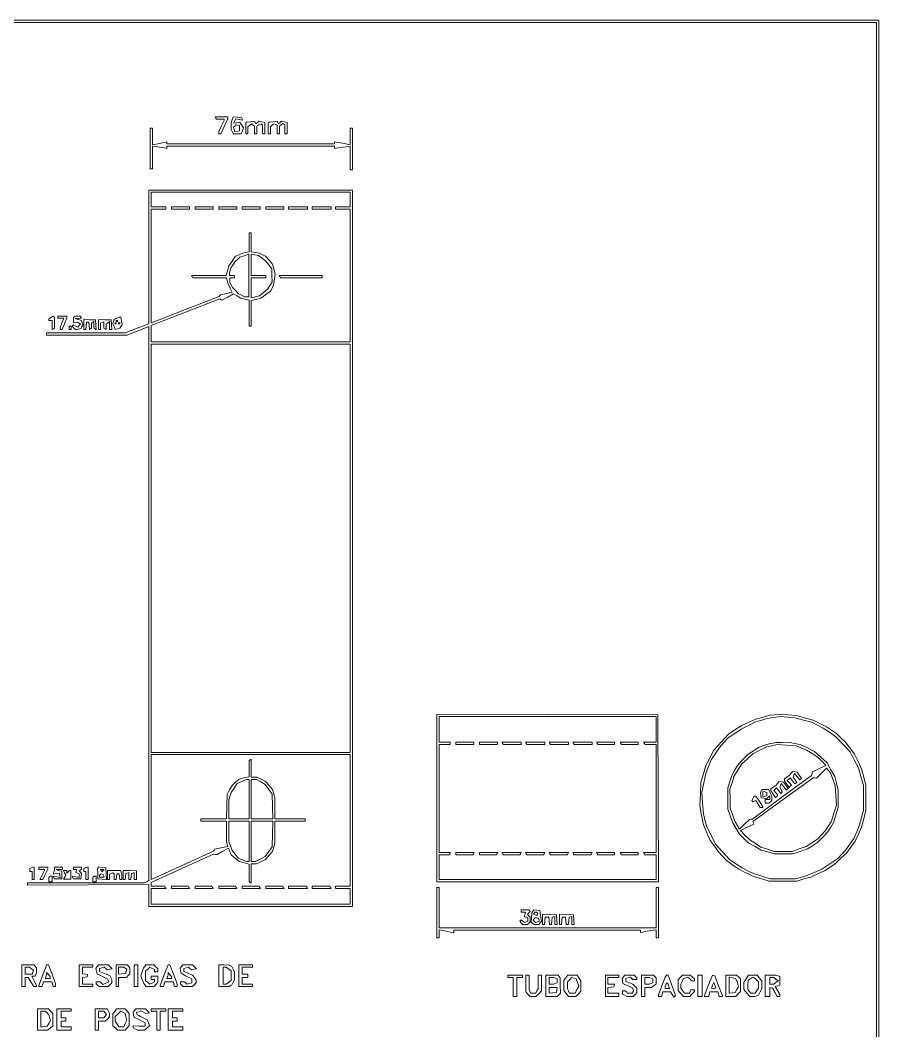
# Paper-space layout 'AN-17-DGE-071-B' of a CAD drawing. Header units: metres, sheet in millimetres. Extents: x 12 to 192, y 4 to 291.
# Drawn here: x 95.4 to 192.1, y 156.1 to 270 of the extents above; entities that cross this region are included whole.
import ezdxf

# ---------------------------------------------------------------- set-up
doc = ezdxf.new("R2010")
doc.units = ezdxf.units.M
doc.layers.add('DGE_CONTORNOS', color=7, linetype='Continuous', lineweight=0)
doc.layers.add('DGE_DATOS', color=7, linetype='Continuous', lineweight=0)

# ---------------------------------------------------------------- blocks, each defined once
blk = doc.blocks.new('LP_REF_DGE_MT_071_B')
at = {"layer": 'DGE_CONTORNOS'}
for points in [[(28.27, 147.25), (28.27, 24.51), (110.21, 24.51), (192.14, 24.51), (192.14, 147.25), (192.14, 269.99), (110.21, 269.99), (28.27, 269.99)], [(191.89, 163.66), (191.89, 57.59), (116.8, 57.59), (41.71, 57.59), (41.71, 163.66), (41.71, 269.74), (116.8, 269.74), (191.89, 269.74)], [(117.43, 258.97), (117.51, 258.84), (117.94, 258.84), (118.38, 258.84), (118.38, 258.77), (118.38, 258.7), (118.06, 258.08), (117.75, 257.45), (117.75, 257.32), (117.75, 257.19), (117.86, 257.19), (117.98, 257.19), (118.37, 258.03), (118.76, 258.87), (118.76, 258.98), (118.76, 259.09), (118.06, 259.09), (117.35, 259.09)], [(119.27, 258.78), (119.14, 258.44), (119.14, 258.06), (119.14, 257.68), (119.27, 257.44), (119.4, 257.19), (119.85, 257.19), (120.29, 257.19), (120.42, 257.53), (120.54, 257.86), (120.34, 258.17), (120.13, 258.49), (119.77, 258.43), (119.41, 258.38), (119.54, 258.62), (119.67, 258.87), (120.05, 258.79), (120.43, 258.72), (120.38, 258.87), (120.33, 259.03), (119.86, 259.07), (119.39, 259.11)], [(120.84, 258.47), (120.79, 258.42), (120.79, 257.8), (120.79, 257.19), (120.92, 257.19), (121.04, 257.19), (121.04, 257.59), (121.04, 257.99), (121.26, 258.15), (121.49, 258.31), (121.64, 258.18), (121.8, 258.05), (121.8, 257.62), (121.8, 257.19), (121.93, 257.19), (122.06, 257.19), (122.06, 257.63), (122.06, 258.07), (122.29, 258.2), (122.53, 258.32), (122.61, 258.24), (122.69, 258.16), (122.69, 257.68), (122.69, 257.19), (122.82, 257.19), (122.94, 257.19), (122.94, 257.82), (122.94, 258.45), (122.62, 258.53), (122.31, 258.61), (122.13, 258.47), (121.95, 258.32), (121.87, 258.45), (121.79, 258.59), (121.34, 258.55), (120.9, 258.52)], [(123.38, 258.47), (123.32, 258.42), (123.32, 257.8), (123.32, 257.19), (123.45, 257.19), (123.58, 257.19), (123.58, 257.59), (123.58, 257.99), (123.79, 258.15), (124.01, 258.3), (124.17, 258.24), (124.34, 258.18), (124.34, 257.69), (124.34, 257.19), (124.46, 257.19), (124.59, 257.19), (124.59, 257.62), (124.59, 258.05), (124.78, 258.2), (124.96, 258.35), (125.09, 258.27), (125.22, 258.19), (125.22, 257.69), (125.22, 257.19), (125.35, 257.19), (125.48, 257.19), (125.48, 257.82), (125.48, 258.45), (125.16, 258.53), (124.84, 258.61), (124.66, 258.47), (124.49, 258.32), (124.41, 258.45), (124.32, 258.59), (123.88, 258.55), (123.43, 258.52)], [(110.02, 255.54), (110.02, 253.26), (110.14, 253.26), (110.27, 253.26), (110.27, 254.53), (110.27, 255.8), (110.81, 255.73), (111.35, 255.66), (111.63, 255.6), (111.92, 255.54), (111.92, 255.67), (111.92, 255.8), (121.36, 255.8), (130.8, 255.8), (130.8, 255.67), (130.8, 255.53), (131.24, 255.6), (131.69, 255.67), (132.13, 255.74), (132.58, 255.81), (132.58, 254.47), (132.58, 253.14), (132.7, 253.14), (132.83, 253.14), (132.83, 255.48), (132.83, 257.83), (132.7, 257.83), (132.58, 257.83), (132.58, 256.89), (132.58, 255.96), (131.69, 256.12), (130.8, 256.27), (130.8, 256.16), (130.8, 256.05), (121.36, 256.05), (111.92, 256.05), (111.92, 256.16), (111.92, 256.27), (111.09, 256.11), (110.27, 255.96), (110.27, 256.89), (110.27, 257.83), (110.14, 257.83), (110.02, 257.83)], [(120.09, 257.82), (120.09, 257.51), (119.82, 257.47), (119.55, 257.43), (119.49, 257.68), (119.42, 257.93), (119.57, 258.07), (119.71, 258.21), (119.9, 258.18), (120.09, 258.14)], [(109.89, 243.32), (109.89, 235.79), (108.55, 235.28), (107.22, 234.76), (102.79, 234.76), (98.36, 234.76), (98.36, 234.63), (98.36, 234.51), (102.89, 234.51), (107.42, 234.51), (108.65, 235), (109.89, 235.49), (109.89, 204.27), (109.89, 173.05), (109.64, 172.92), (109.4, 172.79), (102.8, 172.79), (96.2, 172.79), (96.2, 172.66), (96.2, 172.53), (103.05, 172.56), (109.89, 172.6), (109.89, 171.36), (109.89, 170.13), (121.36, 170.13), (132.83, 170.13), (132.83, 210.49), (132.83, 250.86), (121.36, 250.86), (109.89, 250.86)], [(132.58, 249.78), (132.58, 248.95), (131.75, 248.95), (130.93, 248.95), (130.93, 248.83), (130.93, 248.7), (131.75, 248.7), (132.58, 248.7), (132.58, 241.22), (132.58, 233.75), (121.36, 233.75), (110.14, 233.75), (110.14, 234.67), (110.14, 235.59), (114, 237.09), (117.86, 238.59), (117.99, 238.51), (118.12, 238.43), (118.77, 238.8), (119.43, 239.17), (119.82, 238.93), (120.22, 238.69), (120.69, 238.56), (121.17, 238.43), (121.17, 236.97), (121.17, 235.52), (121.3, 235.52), (121.42, 235.52), (121.42, 236.96), (121.42, 238.41), (121.97, 238.54), (122.51, 238.68), (123.04, 239.06), (123.57, 239.45), (123.76, 239.81), (123.94, 240.17), (124.03, 240.8), (124.11, 241.42), (123.96, 241.96), (123.82, 242.49), (123.43, 242.94), (123.03, 243.39), (122.7, 243.56), (122.36, 243.74), (121.89, 243.83), (121.42, 243.91), (121.42, 244.98), (121.42, 246.04), (121.3, 246.04), (121.17, 246.04), (121.17, 244.97), (121.17, 243.89), (120.82, 243.82), (120.47, 243.74), (120.06, 243.56), (119.66, 243.39), (119.27, 242.85), (118.88, 242.31), (118.74, 241.77), (118.6, 241.22), (116.65, 241.22), (114.69, 241.22), (114.77, 241.1), (114.85, 240.97), (116.74, 240.97), (118.63, 240.97), (118.71, 240.62), (118.8, 240.27), (119.03, 239.81), (119.26, 239.34), (118.6, 239.2), (117.95, 239.06), (117.88, 238.96), (117.81, 238.87), (114.58, 237.61), (111.35, 236.36), (110.75, 236.13), (110.14, 235.9), (110.14, 242.3), (110.14, 248.7), (110.97, 248.7), (111.79, 248.7), (111.79, 248.83), (111.79, 248.95), (110.97, 248.95), (110.14, 248.95), (110.14, 249.78), (110.14, 250.6), (121.36, 250.6), (132.58, 250.6)], [(112.42, 248.83), (112.42, 248.7), (113.44, 248.7), (114.45, 248.7), (114.45, 248.83), (114.45, 248.95), (113.44, 248.95), (112.42, 248.95)], [(115.09, 248.83), (115.09, 248.7), (116.1, 248.7), (117.11, 248.7), (117.11, 248.83), (117.11, 248.95), (116.1, 248.95), (115.09, 248.95)], [(117.75, 248.83), (117.75, 248.7), (118.76, 248.7), (119.78, 248.7), (119.78, 248.83), (119.78, 248.95), (118.76, 248.95), (117.75, 248.95)], [(120.41, 248.83), (120.41, 248.7), (121.42, 248.7), (122.44, 248.7), (122.44, 248.83), (122.44, 248.95), (121.42, 248.95), (120.41, 248.95)], [(123.07, 248.83), (123.07, 248.7), (124.08, 248.7), (125.1, 248.7), (125.1, 248.83), (125.1, 248.95), (124.08, 248.95), (123.07, 248.95)], [(125.6, 248.83), (125.6, 248.7), (126.68, 248.7), (127.76, 248.7), (127.76, 248.83), (127.76, 248.95), (126.68, 248.95), (125.6, 248.95)], [(128.27, 248.83), (128.27, 248.7), (129.34, 248.7), (130.42, 248.7), (130.42, 248.83), (130.42, 248.95), (129.34, 248.95), (128.27, 248.95)], [(121.16, 241.22), (121.16, 238.82), (120.91, 238.82), (120.65, 238.82), (120.31, 239), (119.97, 239.17), (119.63, 239.53), (119.3, 239.89), (119.16, 240.17), (119.01, 240.45), (119.01, 240.71), (119.01, 240.97), (119.27, 240.97), (119.52, 240.97), (119.52, 241.1), (119.52, 241.22), (119.22, 241.22), (118.91, 241.22), (119.01, 241.66), (119.11, 242.09), (119.37, 242.45), (119.62, 242.81), (119.88, 243.04), (120.14, 243.28), (120.62, 243.45), (121.11, 243.62), (121.13, 243.63), (121.16, 243.63)], [(122.65, 243.17), (123.06, 242.86), (123.4, 242.42), (123.74, 241.97), (123.75, 241.25), (123.76, 240.53), (123.51, 240.1), (123.26, 239.67), (122.8, 239.3), (122.34, 238.92), (121.88, 238.82), (121.42, 238.72), (121.42, 239.84), (121.42, 240.97), (122.25, 240.97), (123.07, 240.97), (123.07, 241.1), (123.07, 241.22), (122.25, 241.22), (121.42, 241.22), (121.42, 242.43), (121.42, 243.63), (121.83, 243.55), (122.25, 243.47)], [(124.65, 241.1), (124.73, 240.97), (127.07, 240.97), (129.41, 240.97), (129.41, 241.1), (129.41, 241.22), (126.99, 241.22), (124.58, 241.22)], [(98.83, 236.48), (98.61, 236.32), (98.61, 236.24), (98.61, 236.16), (98.8, 236.16), (98.99, 236.16), (98.99, 235.64), (98.99, 235.13), (99.12, 235.2), (99.24, 235.28), (99.24, 235.9), (99.24, 236.52), (99.15, 236.58), (99.05, 236.64)], [(99.62, 236.54), (99.62, 236.41), (99.94, 236.41), (100.26, 236.41), (100.26, 236.36), (100.26, 236.31), (100.07, 235.86), (99.88, 235.4), (99.88, 235.27), (99.88, 235.14), (99.99, 235.14), (100.1, 235.14), (100.37, 235.79), (100.64, 236.44), (100.64, 236.55), (100.64, 236.66), (100.13, 236.66), (99.62, 236.66)], [(101.48, 236.58), (101.4, 236.49), (101.4, 236.19), (101.4, 235.89), (101.62, 235.92), (101.84, 235.96), (102.01, 235.86), (102.17, 235.75), (102.02, 235.58), (101.88, 235.4), (101.63, 235.53), (101.38, 235.67), (101.3, 235.59), (101.22, 235.52), (101.43, 235.31), (101.63, 235.11), (101.94, 235.19), (102.26, 235.27), (102.34, 235.47), (102.42, 235.68), (102.35, 235.91), (102.27, 236.14), (101.93, 236.26), (101.59, 236.39), (101.94, 236.4), (102.3, 236.41), (102.22, 236.54), (102.14, 236.66), (101.86, 236.66), (101.57, 236.66)], [(102.54, 235.71), (102.54, 235.14), (102.66, 235.14), (102.78, 235.14), (102.82, 235.55), (102.86, 235.96), (102.98, 235.96), (103.11, 235.96), (103.15, 235.55), (103.19, 235.14), (103.31, 235.21), (103.43, 235.28), (103.43, 235.58), (103.43, 235.89), (103.55, 235.96), (103.68, 236.04), (103.68, 235.66), (103.68, 235.28), (103.81, 235.2), (103.95, 235.12), (103.91, 235.67), (103.87, 236.22), (103.2, 236.25), (102.54, 236.29)], [(104.19, 235.71), (104.19, 235.14), (104.31, 235.14), (104.44, 235.14), (104.44, 235.51), (104.44, 235.87), (104.63, 235.95), (104.82, 236.02), (104.82, 235.65), (104.82, 235.28), (104.95, 235.2), (105.07, 235.13), (105.07, 235.43), (105.07, 235.74), (105.26, 235.9), (105.45, 236.06), (105.45, 235.6), (105.45, 235.14), (105.59, 235.14), (105.72, 235.14), (105.68, 235.68), (105.64, 236.22), (104.92, 236.25), (104.19, 236.28)], [(106.26, 236.41), (105.98, 236.3), (105.91, 236.05), (105.83, 235.81), (105.95, 235.48), (106.07, 235.16), (106.33, 235.23), (106.59, 235.3), (106.73, 235.47), (106.88, 235.65), (106.79, 236.09), (106.71, 236.54), (106.62, 236.53), (106.53, 236.52)], [(106.21, 235.84), (106.21, 235.77), (106.15, 235.77), (106.09, 235.77), (106.09, 235.84), (106.09, 235.9), (106.15, 235.9), (106.21, 235.9)], [(106.34, 236.09), (106.34, 236.03), (106.28, 236.03), (106.21, 236.03), (106.21, 236.09), (106.21, 236.16), (106.28, 236.16), (106.34, 236.16)], [(106.59, 235.84), (106.59, 235.77), (106.53, 235.77), (106.47, 235.77), (106.47, 235.84), (106.47, 235.9), (106.53, 235.9), (106.59, 235.9)], [(100.89, 235.33), (100.89, 235.14), (101.02, 235.14), (101.14, 235.14), (101.14, 235.33), (101.14, 235.52), (101.02, 235.52), (100.89, 235.52)], [(132.58, 210.49), (132.58, 187.49), (121.36, 187.49), (110.14, 187.49), (110.14, 210.49), (110.14, 233.49), (121.36, 233.49), (132.58, 233.49)], [(142.33, 182.36), (142.33, 172.92), (154.82, 172.92), (167.3, 172.92), (167.27, 182.33), (167.24, 191.74), (154.79, 191.77), (142.33, 191.8)], [(167.05, 190.09), (167.05, 188.63), (166.34, 188.63), (165.64, 188.63), (165.72, 188.5), (165.79, 188.38), (166.42, 188.38), (167.05, 188.38), (167.05, 182.29), (167.05, 176.21), (166.34, 176.21), (165.64, 176.21), (165.72, 176.08), (165.79, 175.96), (166.42, 175.96), (167.05, 175.96), (167.05, 174.56), (167.05, 173.17), (154.82, 173.17), (142.59, 173.17), (142.59, 174.56), (142.59, 175.96), (143.15, 175.96), (143.71, 175.96), (143.79, 176.08), (143.87, 176.21), (143.23, 176.21), (142.59, 176.21), (142.59, 182.29), (142.59, 188.38), (143.22, 188.38), (143.85, 188.38), (143.85, 188.5), (143.85, 188.63), (143.22, 188.63), (142.59, 188.63), (142.59, 190.09), (142.59, 191.55), (154.82, 191.55), (167.05, 191.55)], [(180.42, 191.72), (179.91, 191.67), (179.15, 191.47), (178.39, 191.27), (177.5, 190.88), (176.62, 190.5), (175.91, 190.02), (175.2, 189.54), (174.37, 188.64), (173.55, 187.75), (173.09, 186.89), (172.64, 186.03), (172.37, 185.08), (172.1, 184.13), (172.03, 182.8), (171.96, 181.46), (172.17, 180.39), (172.39, 179.32), (172.77, 178.44), (173.15, 177.57), (173.61, 176.92), (174.06, 176.27), (174.51, 175.79), (174.97, 175.3), (175.67, 174.82), (176.36, 174.34), (177.25, 173.9), (178.14, 173.46), (178.96, 173.23), (179.78, 172.99), (181.37, 172.99), (182.95, 173), (183.71, 173.23), (184.47, 173.45), (185.26, 173.81), (186.04, 174.16), (186.65, 174.57), (187.26, 174.98), (187.88, 175.56), (188.49, 176.15), (188.99, 176.82), (189.49, 177.49), (189.85, 178.27), (190.2, 179.06), (190.44, 180.01), (190.68, 180.96), (190.68, 182.36), (190.68, 183.75), (190.44, 184.7), (190.2, 185.65), (189.8, 186.48), (189.4, 187.31), (188.88, 188), (188.37, 188.69), (187.88, 189.15), (187.39, 189.61), (186.82, 189.99), (186.25, 190.37), (185.49, 190.75), (184.73, 191.14), (183.78, 191.4), (182.83, 191.66), (181.88, 191.71), (180.92, 191.77)], [(183.65, 191.14), (184.6, 190.88), (185.23, 190.56), (185.87, 190.24), (186.57, 189.77), (187.26, 189.3), (188.09, 188.42), (188.91, 187.55), (189.38, 186.66), (189.85, 185.77), (190.13, 184.76), (190.41, 183.75), (190.41, 182.36), (190.41, 180.96), (190.19, 180.14), (189.98, 179.32), (189.65, 178.56), (189.32, 177.8), (188.87, 177.16), (188.42, 176.53), (187.97, 176.04), (187.52, 175.55), (186.63, 174.95), (185.74, 174.35), (184.85, 173.97), (183.97, 173.59), (183.33, 173.41), (182.7, 173.24), (181.31, 173.24), (179.91, 173.25), (178.96, 173.54), (178.01, 173.83), (177.38, 174.15), (176.74, 174.47), (176.03, 174.95), (175.32, 175.44), (174.54, 176.29), (173.75, 177.15), (173.25, 178.17), (172.74, 179.19), (172.55, 179.89), (172.37, 180.58), (172.29, 181.79), (172.21, 183), (172.42, 184.06), (172.64, 185.13), (172.95, 185.9), (173.26, 186.67), (173.72, 187.35), (174.17, 188.03), (174.69, 188.6), (175.22, 189.17), (175.92, 189.64), (176.62, 190.12), (177.38, 190.5), (178.14, 190.88), (178.83, 191.1), (179.53, 191.32), (180.29, 191.42), (181.05, 191.52), (181.88, 191.46), (182.7, 191.4)], [(144.49, 188.5), (144.49, 188.38), (145.5, 188.38), (146.52, 188.38), (146.52, 188.5), (146.52, 188.63), (145.5, 188.63), (144.49, 188.63)], [(147.15, 188.5), (147.15, 188.38), (148.16, 188.38), (149.18, 188.38), (149.18, 188.5), (149.18, 188.63), (148.16, 188.63), (147.15, 188.63)], [(149.75, 188.5), (149.83, 188.38), (150.83, 188.38), (151.84, 188.38), (151.84, 188.5), (151.84, 188.63), (150.75, 188.63), (149.67, 188.63)], [(152.41, 188.5), (152.49, 188.38), (153.49, 188.38), (154.5, 188.38), (154.5, 188.5), (154.5, 188.63), (153.42, 188.63), (152.33, 188.63)], [(155.07, 188.5), (155.15, 188.38), (156.16, 188.38), (157.16, 188.38), (157.16, 188.5), (157.16, 188.63), (156.08, 188.63), (154.99, 188.63)], [(157.73, 188.5), (157.81, 188.38), (158.82, 188.38), (159.82, 188.38), (159.82, 188.5), (159.82, 188.63), (158.74, 188.63), (157.65, 188.63)], [(160.39, 188.5), (160.47, 188.38), (161.42, 188.38), (162.36, 188.38), (162.36, 188.5), (162.36, 188.63), (161.34, 188.63), (160.32, 188.63)], [(163.06, 188.5), (163.13, 188.38), (164.08, 188.38), (165.02, 188.38), (165.02, 188.5), (165.02, 188.63), (164, 188.63), (162.98, 188.63)], [(180.23, 188.54), (179.91, 188.49), (179.28, 188.29), (178.65, 188.08), (178.01, 187.67), (177.38, 187.26), (176.79, 186.65), (176.2, 186.03), (175.89, 185.46), (175.57, 184.89), (175.34, 184.2), (175.11, 183.5), (175.12, 182.29), (175.12, 181.08), (175.4, 180.33), (175.68, 179.57), (176.06, 178.92), (176.43, 178.27), (176.96, 177.77), (177.5, 177.28), (178.2, 176.88), (178.9, 176.49), (179.63, 176.27), (180.37, 176.06), (181.42, 176.07), (182.47, 176.07), (183.28, 176.34), (184.09, 176.61), (184.66, 176.98), (185.23, 177.34), (185.82, 177.95), (186.41, 178.56), (186.73, 179.07), (187.05, 179.59), (187.31, 180.45), (187.58, 181.31), (187.58, 182.28), (187.58, 183.25), (187.38, 184.01), (187.19, 184.76), (186.75, 185.54), (186.31, 186.32), (185.61, 186.97), (184.9, 187.61), (184.1, 187.99), (183.29, 188.38), (182.63, 188.51), (181.97, 188.63), (181.26, 188.61), (180.54, 188.6)], [(183.36, 188.01), (184.01, 187.75), (184.69, 187.32), (185.36, 186.88), (185.77, 186.45), (186.19, 186.02), (185.44, 185.66), (184.68, 185.3), (184.63, 185.1), (184.57, 184.89), (181.23, 182.44), (177.89, 179.98), (177.73, 179.96), (177.56, 179.93), (177.01, 179.39), (176.46, 178.85), (176.19, 179.29), (175.91, 179.73), (175.66, 180.48), (175.4, 181.22), (175.38, 182.3), (175.37, 183.38), (175.6, 184.07), (175.82, 184.77), (176.26, 185.49), (176.69, 186.21), (177.33, 186.78), (177.97, 187.36), (178.75, 187.74), (179.53, 188.13), (180.1, 188.25), (180.67, 188.37), (181.69, 188.31), (182.7, 188.26)], [(132.58, 179.82), (132.58, 172.41), (131.75, 172.41), (130.93, 172.41), (130.93, 172.28), (130.93, 172.16), (131.75, 172.16), (132.58, 172.16), (132.58, 171.27), (132.58, 170.38), (121.36, 170.38), (110.14, 170.38), (110.14, 171.27), (110.14, 172.16), (110.97, 172.16), (111.81, 172.16), (111.73, 172.28), (111.65, 172.41), (110.9, 172.41), (110.14, 172.41), (110.14, 172.63), (110.14, 172.85), (113.66, 174.44), (117.18, 176.02), (117.37, 176), (117.56, 175.98), (118.21, 176.35), (118.86, 176.72), (119.01, 176.34), (119.17, 175.96), (119.61, 175.57), (120.04, 175.19), (120.61, 175.04), (121.17, 174.89), (121.17, 173.91), (121.17, 172.93), (121.3, 172.85), (121.42, 172.77), (121.42, 173.86), (121.42, 174.94), (121.71, 174.95), (121.99, 174.95), (122.5, 175.18), (123.01, 175.41), (123.41, 175.87), (123.82, 176.33), (123.95, 176.81), (124.08, 177.29), (124.08, 178.52), (124.08, 179.76), (125.79, 179.76), (127.51, 179.76), (127.51, 179.89), (127.51, 180.01), (125.79, 180.01), (124.08, 180.01), (124.08, 181.19), (124.08, 182.36), (123.95, 182.84), (123.82, 183.31), (123.42, 183.76), (123.03, 184.21), (122.55, 184.46), (122.07, 184.7), (121.74, 184.7), (121.42, 184.7), (121.42, 185.72), (121.42, 186.74), (121.3, 186.67), (121.17, 186.59), (121.17, 185.67), (121.17, 184.75), (120.61, 184.61), (120.06, 184.46), (119.66, 184.12), (119.26, 183.78), (118.98, 183.26), (118.71, 182.74), (118.66, 181.38), (118.61, 180.01), (117.16, 180.01), (115.72, 180.01), (115.72, 179.89), (115.72, 179.76), (117.18, 179.76), (118.63, 179.76), (118.64, 178.59), (118.64, 177.42), (118.71, 177.16), (118.78, 176.9), (118.02, 176.74), (117.26, 176.59), (117.22, 176.47), (117.18, 176.35), (114.2, 175), (111.22, 173.65), (110.68, 173.41), (110.14, 173.18), (110.14, 180.21), (110.14, 187.24), (121.36, 187.24), (132.58, 187.24)], [(186.95, 184.48), (187.23, 183.75), (187.29, 182.66), (187.36, 181.56), (187.08, 180.65), (186.8, 179.73), (186.48, 179.2), (186.15, 178.68), (185.69, 178.19), (185.23, 177.71), (184.6, 177.3), (183.96, 176.88), (183.17, 176.61), (182.38, 176.34), (181.38, 176.34), (180.38, 176.34), (179.61, 176.58), (178.83, 176.82), (178.23, 177.21), (177.63, 177.59), (177.09, 178.14), (176.55, 178.7), (177.3, 179.06), (178.05, 179.42), (178.01, 179.56), (177.96, 179.7), (181.36, 182.17), (184.76, 184.64), (184.94, 184.61), (185.12, 184.58), (185.68, 185.15), (186.25, 185.73), (186.46, 185.46), (186.68, 185.2)], [(182.24, 185.12), (182.04, 184.89), (181.77, 184.71), (181.5, 184.52), (181.5, 184.41), (181.5, 184.3), (181.76, 183.92), (182.03, 183.54), (182.17, 183.68), (182.3, 183.81), (182.07, 184.07), (181.83, 184.33), (181.99, 184.48), (182.15, 184.64), (182.4, 184.29), (182.66, 183.94), (182.78, 184.02), (182.9, 184.09), (182.7, 184.41), (182.49, 184.72), (182.57, 184.93), (182.65, 185.13), (182.95, 184.76), (183.25, 184.39), (183.34, 184.48), (183.44, 184.58), (183.18, 184.93), (182.93, 185.27), (182.69, 185.31), (182.45, 185.34)], [(121.17, 182.23), (121.17, 180.01), (120.03, 180.01), (118.89, 180.01), (118.89, 181.06), (118.89, 182.11), (119.01, 182.54), (119.14, 182.97), (119.49, 183.48), (119.84, 183.98), (120.34, 184.21), (120.85, 184.44), (121.01, 184.45), (121.17, 184.45)], [(122.49, 184.16), (123, 183.88), (123.38, 183.33), (123.76, 182.78), (123.81, 181.4), (123.86, 180.01), (122.64, 180.01), (121.42, 180.01), (121.42, 182.23), (121.42, 184.45), (121.71, 184.45), (121.99, 184.44)], [(180.72, 183.98), (180.52, 183.75), (180.25, 183.57), (179.97, 183.38), (179.97, 183.27), (179.97, 183.16), (180.24, 182.78), (180.51, 182.4), (180.65, 182.53), (180.78, 182.67), (180.54, 182.93), (180.31, 183.19), (180.47, 183.34), (180.62, 183.5), (180.86, 183.18), (181.1, 182.87), (181.18, 182.95), (181.26, 183.03), (181.12, 183.31), (180.97, 183.58), (181.05, 183.79), (181.13, 183.99), (181.43, 183.62), (181.73, 183.24), (181.82, 183.34), (181.92, 183.44), (181.66, 183.79), (181.41, 184.13), (181.17, 184.17), (180.92, 184.2)], [(177.96, 182.31), (177.83, 182.07), (177.9, 182), (177.97, 181.93), (178.14, 181.99), (178.3, 182.06), (178.53, 181.67), (178.76, 181.28), (178.92, 181.28), (179.09, 181.28), (179.09, 181.34), (179.09, 181.4), (178.68, 181.97), (178.28, 182.55), (178.18, 182.55), (178.08, 182.55)], [(178.88, 183.13), (178.81, 182.95), (178.86, 182.65), (178.9, 182.36), (179.19, 182.32), (179.48, 182.27), (179.66, 182.43), (179.85, 182.58), (179.85, 182.37), (179.85, 182.17), (179.59, 182.17), (179.34, 182.17), (179.34, 181.98), (179.34, 181.79), (179.57, 181.79), (179.8, 181.79), (179.95, 181.94), (180.1, 182.09), (180.1, 182.33), (180.1, 182.56), (179.91, 182.93), (179.71, 183.31), (179.33, 183.31), (178.95, 183.31)], [(179.53, 182.8), (179.53, 182.61), (179.31, 182.57), (179.09, 182.53), (179.09, 182.8), (179.09, 183.07), (179.31, 183.03), (179.53, 182.99)], [(121.17, 177.48), (121.17, 175.2), (121.04, 175.2), (120.92, 175.2), (120.44, 175.39), (119.96, 175.58), (119.59, 176.04), (119.22, 176.51), (119.06, 176.96), (118.9, 177.42), (118.89, 178.59), (118.89, 179.76), (120.03, 179.76), (121.17, 179.76)], [(123.81, 178.31), (123.77, 176.86), (123.38, 176.32), (123, 175.77), (122.44, 175.48), (121.88, 175.2), (121.65, 175.2), (121.42, 175.2), (121.42, 177.48), (121.42, 179.76), (122.64, 179.76), (123.86, 179.76)], [(144.49, 176.08), (144.49, 175.96), (145.43, 175.96), (146.37, 175.96), (146.45, 176.08), (146.53, 176.21), (145.51, 176.21), (144.49, 176.21)], [(147.15, 176.08), (147.15, 175.96), (148.09, 175.96), (149.04, 175.96), (149.11, 176.08), (149.19, 176.21), (148.17, 176.21), (147.15, 176.21)], [(149.75, 176.08), (149.83, 175.96), (150.76, 175.96), (151.7, 175.96), (151.78, 176.08), (151.85, 176.21), (150.76, 176.21), (149.67, 176.21)], [(152.41, 176.08), (152.49, 175.96), (153.42, 175.96), (154.36, 175.96), (154.44, 176.08), (154.52, 176.21), (153.42, 176.21), (152.33, 176.21)], [(155.07, 176.08), (155.15, 175.96), (156.08, 175.96), (157.02, 175.96), (157.1, 176.08), (157.18, 176.21), (156.08, 176.21), (154.99, 176.21)], [(157.73, 176.08), (157.81, 175.96), (158.75, 175.96), (159.68, 175.96), (159.76, 176.08), (159.84, 176.21), (158.75, 176.21), (157.65, 176.21)], [(160.39, 176.08), (160.47, 175.96), (161.42, 175.96), (162.36, 175.96), (162.36, 176.08), (162.36, 176.21), (161.34, 176.21), (160.32, 176.21)], [(163.06, 176.08), (163.13, 175.96), (164.08, 175.96), (165.02, 175.96), (165.02, 176.08), (165.02, 176.21), (164, 176.21), (162.98, 176.21)], [(96.61, 174.48), (96.46, 174.42), (96.46, 174.24), (96.46, 174.06), (96.58, 174.06), (96.71, 174.06), (96.71, 173.61), (96.71, 173.17), (96.84, 173.17), (96.96, 173.17), (96.96, 173.87), (96.96, 174.56), (96.87, 174.55), (96.77, 174.54)], [(97.47, 174.44), (97.47, 174.31), (97.79, 174.31), (98.1, 174.31), (98.1, 174.24), (98.1, 174.17), (97.85, 173.67), (97.59, 173.17), (97.76, 173.17), (97.93, 173.17), (98.2, 173.74), (98.48, 174.32), (98.48, 174.44), (98.48, 174.56), (97.98, 174.56), (97.47, 174.56)], [(99.24, 174.38), (99.24, 174.2), (99.16, 174), (99.08, 173.79), (99.44, 173.83), (99.81, 173.87), (99.85, 173.63), (99.9, 173.39), (99.5, 173.47), (99.1, 173.55), (99.15, 173.39), (99.2, 173.23), (99.63, 173.23), (100.07, 173.23), (100.07, 173.67), (100.07, 174.11), (99.75, 174.2), (99.43, 174.28), (99.78, 174.3), (100.13, 174.31), (100.13, 174.44), (100.13, 174.56), (99.69, 174.56), (99.24, 174.56)], [(101.4, 174.44), (101.4, 174.31), (101.58, 174.31), (101.77, 174.31), (101.7, 174.14), (101.64, 173.96), (101.83, 173.89), (102.03, 173.81), (102.03, 173.6), (102.03, 173.39), (101.64, 173.47), (101.25, 173.55), (101.3, 173.39), (101.36, 173.23), (101.79, 173.23), (102.22, 173.23), (102.26, 173.53), (102.3, 173.82), (102.16, 173.99), (102.02, 174.16), (102.15, 174.24), (102.29, 174.33), (102.29, 174.44), (102.29, 174.56), (101.84, 174.56), (101.4, 174.56)], [(102.7, 174.48), (102.54, 174.42), (102.54, 174.24), (102.54, 174.06), (102.67, 174.06), (102.79, 174.06), (102.79, 173.61), (102.79, 173.17), (102.92, 173.17), (103.05, 173.17), (103.05, 173.87), (103.05, 174.56), (102.95, 174.55), (102.86, 174.54)], [(104.15, 174.48), (104.09, 174.37), (104.11, 173.8), (104.12, 173.23), (104.61, 173.19), (105.09, 173.15), (105.05, 173.83), (105.01, 174.5), (104.61, 174.54), (104.21, 174.58)], [(104.82, 174.25), (104.82, 174.2), (104.7, 174.13), (104.58, 174.05), (104.5, 174.18), (104.43, 174.31), (104.62, 174.31), (104.82, 174.31)], [(98.69, 173.47), (98.61, 173.38), (98.61, 173.15), (98.61, 172.92), (98.8, 172.92), (98.99, 172.92), (98.99, 173.23), (98.99, 173.55), (98.88, 173.55), (98.78, 173.55)], [(100.38, 173.93), (100.52, 173.68), (100.39, 173.44), (100.26, 173.19), (100.67, 173.21), (101.09, 173.22), (101.09, 173.7), (101.09, 174.18), (101.01, 174.18), (100.94, 174.18), (100.79, 174.03), (100.64, 173.88), (100.64, 174.03), (100.64, 174.18), (100.44, 174.18), (100.25, 174.18)], [(103.64, 173.47), (103.55, 173.38), (103.55, 173.15), (103.55, 172.92), (103.74, 172.92), (103.93, 172.92), (103.93, 173.23), (103.93, 173.55), (103.83, 173.55), (103.72, 173.55)], [(104.79, 173.57), (104.84, 173.42), (104.58, 173.42), (104.31, 173.42), (104.31, 173.53), (104.31, 173.63), (104.4, 173.72), (104.49, 173.81), (104.61, 173.77), (104.74, 173.72)], [(105.2, 173.68), (105.2, 173.17), (105.33, 173.17), (105.45, 173.17), (105.45, 173.47), (105.45, 173.78), (105.63, 173.84), (105.81, 173.91), (105.89, 173.84), (105.96, 173.76), (105.96, 173.47), (105.96, 173.17), (106.08, 173.17), (106.2, 173.17), (106.24, 173.49), (106.28, 173.81), (106.4, 173.81), (106.53, 173.81), (106.57, 173.49), (106.61, 173.17), (106.73, 173.17), (106.85, 173.17), (106.85, 173.48), (106.85, 173.78), (106.77, 173.98), (106.69, 174.18), (105.95, 174.18), (105.2, 174.18)], [(106.97, 173.67), (106.97, 173.17), (107.09, 173.17), (107.21, 173.17), (107.25, 173.51), (107.29, 173.85), (107.45, 173.9), (107.61, 173.95), (107.61, 173.56), (107.61, 173.17), (107.73, 173.17), (107.85, 173.17), (107.89, 173.51), (107.93, 173.85), (108.08, 173.9), (108.24, 173.95), (108.24, 173.56), (108.24, 173.17), (108.37, 173.17), (108.5, 173.17), (108.5, 173.67), (108.5, 174.16), (107.74, 174.17), (106.97, 174.17)], [(112.42, 172.28), (112.42, 172.16), (113.45, 172.16), (114.47, 172.16), (114.39, 172.28), (114.31, 172.41), (113.37, 172.41), (112.42, 172.41)], [(115.09, 172.28), (115.09, 172.16), (116.11, 172.16), (117.13, 172.16), (117.05, 172.28), (116.97, 172.41), (116.03, 172.41), (115.09, 172.41)], [(117.75, 172.28), (117.75, 172.16), (118.77, 172.16), (119.79, 172.16), (119.71, 172.28), (119.63, 172.41), (118.69, 172.41), (117.75, 172.41)], [(120.41, 172.28), (120.41, 172.16), (121.43, 172.16), (122.45, 172.16), (122.37, 172.28), (122.29, 172.41), (121.35, 172.41), (120.41, 172.41)], [(123.07, 172.28), (123.07, 172.16), (124.09, 172.16), (125.11, 172.16), (125.03, 172.28), (124.96, 172.41), (124.01, 172.41), (123.07, 172.41)], [(125.6, 172.28), (125.6, 172.16), (126.69, 172.16), (127.77, 172.16), (127.7, 172.28), (127.62, 172.41), (126.61, 172.41), (125.6, 172.41)], [(128.27, 172.28), (128.27, 172.16), (129.35, 172.16), (130.44, 172.16), (130.36, 172.28), (130.28, 172.41), (129.27, 172.41), (128.27, 172.41)], [(142.33, 169.43), (142.33, 166.58), (142.46, 166.58), (142.59, 166.58), (142.59, 167.04), (142.59, 167.49), (143.06, 167.41), (143.54, 167.32), (143.89, 167.25), (144.23, 167.18), (144.23, 167.32), (144.23, 167.47), (154.75, 167.47), (165.27, 167.47), (165.27, 167.33), (165.27, 167.19), (165.56, 167.25), (165.84, 167.32), (166.45, 167.41), (167.05, 167.5), (167.05, 167.04), (167.05, 166.58), (167.17, 166.58), (167.3, 166.58), (167.3, 169.43), (167.3, 172.28), (167.17, 172.28), (167.05, 172.28), (167.05, 170.01), (167.05, 167.73), (154.82, 167.73), (142.59, 167.73), (142.59, 170.01), (142.59, 172.28), (142.46, 172.28), (142.33, 172.28)], [(151.84, 169.62), (151.84, 169.49), (152.08, 169.49), (152.32, 169.49), (152.26, 169.24), (152.19, 168.99), (152.4, 168.91), (152.6, 168.83), (152.6, 168.65), (152.6, 168.47), (152.41, 168.4), (152.22, 168.33), (152.02, 168.48), (151.83, 168.64), (151.75, 168.56), (151.68, 168.49), (151.84, 168.29), (152, 168.1), (152.27, 168.1), (152.55, 168.1), (152.7, 168.25), (152.85, 168.4), (152.85, 168.67), (152.85, 168.94), (152.71, 169.08), (152.56, 169.23), (152.71, 169.41), (152.85, 169.58), (152.77, 169.66), (152.68, 169.75), (152.26, 169.75), (151.84, 169.75)], [(153.15, 169.6), (153.02, 169.43), (153, 168.87), (152.98, 168.31), (153.14, 168.2), (153.3, 168.1), (153.57, 168.1), (153.84, 168.1), (153.98, 168.28), (154.13, 168.46), (154.03, 169.07), (153.93, 169.68), (153.6, 169.72), (153.27, 169.76)], [(153.84, 168.64), (153.89, 168.48), (153.68, 168.4), (153.47, 168.32), (153.34, 168.45), (153.2, 168.59), (153.29, 168.73), (153.38, 168.87), (153.58, 168.84), (153.78, 168.8)], [(153.65, 169.41), (153.73, 169.33), (153.67, 169.23), (153.61, 169.13), (153.42, 169.2), (153.23, 169.27), (153.3, 169.38), (153.37, 169.49), (153.47, 169.49), (153.57, 169.49)], [(154.25, 168.67), (154.25, 168.1), (154.37, 168.1), (154.48, 168.1), (154.52, 168.51), (154.56, 168.92), (154.75, 168.92), (154.94, 168.92), (154.98, 168.51), (155.02, 168.1), (155.13, 168.1), (155.24, 168.1), (155.28, 168.5), (155.32, 168.9), (155.48, 168.96), (155.64, 169.01), (155.64, 168.55), (155.64, 168.1), (155.78, 168.1), (155.91, 168.1), (155.87, 168.64), (155.83, 169.18), (155.04, 169.21), (154.25, 169.25)], [(156.15, 168.67), (156.15, 168.1), (156.27, 168.1), (156.39, 168.1), (156.43, 168.51), (156.46, 168.92), (156.66, 168.92), (156.85, 168.92), (156.88, 168.51), (156.92, 168.1), (157.04, 168.1), (157.15, 168.1), (157.19, 168.5), (157.23, 168.9), (157.38, 168.96), (157.54, 169.01), (157.54, 168.55), (157.54, 168.1), (157.68, 168.1), (157.81, 168.1), (157.77, 168.64), (157.73, 169.18), (156.94, 169.21), (156.15, 169.25)], [(95.57, 162.33), (95.57, 161.13), (95.76, 161.13), (95.95, 161.13), (95.95, 161.64), (95.95, 162.14), (96.11, 162.14), (96.27, 162.14), (96.58, 161.64), (96.9, 161.13), (97.06, 161.13), (97.22, 161.13), (97.22, 161.2), (97.22, 161.27), (96.96, 161.77), (96.7, 162.27), (96.88, 162.27), (97.06, 162.27), (97.14, 162.47), (97.22, 162.67), (97.22, 162.95), (97.22, 163.23), (97.06, 163.39), (96.91, 163.54), (96.24, 163.54), (95.57, 163.54)], [(96.64, 163.11), (96.88, 162.94), (96.8, 162.73), (96.72, 162.52), (96.33, 162.52), (95.95, 162.52), (95.95, 162.9), (95.95, 163.28), (96.18, 163.28), (96.41, 163.28)], [(98.22, 163.19), (98.08, 162.84), (97.78, 162.03), (97.47, 161.23), (97.47, 161.18), (97.47, 161.13), (97.65, 161.13), (97.83, 161.13), (97.91, 161.38), (97.99, 161.64), (98.48, 161.64), (98.96, 161.64), (99.03, 161.38), (99.09, 161.13), (99.23, 161.13), (99.37, 161.13), (99.37, 161.28), (99.37, 161.43), (98.97, 162.49), (98.58, 163.54), (98.46, 163.54), (98.35, 163.54)], [(102.03, 162.33), (102.03, 161.13), (102.79, 161.13), (103.55, 161.13), (103.55, 161.26), (103.55, 161.38), (102.98, 161.38), (102.41, 161.38), (102.41, 161.75), (102.41, 162.13), (102.67, 162.17), (102.93, 162.21), (102.96, 162.33), (102.98, 162.46), (102.7, 162.5), (102.41, 162.54), (102.41, 162.91), (102.41, 163.28), (102.98, 163.28), (103.55, 163.28), (103.55, 163.41), (103.55, 163.54), (102.79, 163.54), (102.03, 163.54)], [(104.06, 163.35), (103.9, 163.16), (103.98, 162.86), (104.06, 162.55), (104.66, 162.25), (105.25, 161.95), (105.3, 161.8), (105.35, 161.64), (105.02, 161.49), (104.69, 161.34), (104.54, 161.49), (104.39, 161.64), (104.16, 161.64), (103.93, 161.64), (103.93, 161.54), (103.93, 161.43), (104.09, 161.28), (104.24, 161.13), (104.77, 161.13), (105.31, 161.13), (105.51, 161.33), (105.71, 161.53), (105.71, 161.72), (105.71, 161.91), (105.59, 162.13), (105.47, 162.36), (104.89, 162.58), (104.31, 162.8), (104.31, 162.97), (104.31, 163.14), (104.57, 163.22), (104.83, 163.31), (105.01, 163.16), (105.19, 163.01), (105.47, 163.05), (105.75, 163.09), (105.53, 163.32), (105.31, 163.54), (104.76, 163.54), (104.22, 163.54)], [(106.21, 162.33), (106.21, 161.13), (106.34, 161.13), (106.47, 161.13), (106.47, 161.64), (106.47, 162.14), (106.9, 162.14), (107.34, 162.14), (107.54, 162.34), (107.74, 162.54), (107.74, 162.89), (107.74, 163.23), (107.58, 163.39), (107.43, 163.54), (106.82, 163.54), (106.21, 163.54)], [(107.21, 163.17), (107.38, 163.06), (107.33, 162.83), (107.29, 162.59), (106.88, 162.55), (106.47, 162.51), (106.47, 162.9), (106.47, 163.28), (106.75, 163.28), (107.04, 163.28)], [(108.24, 162.33), (108.24, 161.13), (108.43, 161.13), (108.62, 161.13), (108.62, 162.33), (108.62, 163.54), (108.43, 163.54), (108.24, 163.54)], [(109.41, 163.38), (109.29, 163.22), (109.12, 162.76), (108.96, 162.3), (109.13, 161.87), (109.3, 161.45), (109.42, 161.29), (109.54, 161.13), (110.01, 161.13), (110.48, 161.13), (110.69, 161.36), (110.9, 161.59), (110.9, 161.93), (110.9, 162.27), (110.52, 162.27), (110.14, 162.27), (110.14, 162.08), (110.14, 161.89), (110.33, 161.89), (110.52, 161.89), (110.52, 161.77), (110.52, 161.65), (110.26, 161.5), (110, 161.36), (109.75, 161.58), (109.51, 161.8), (109.51, 162.33), (109.51, 162.86), (109.75, 163.08), (110, 163.3), (110.26, 163.16), (110.52, 163.02), (110.52, 162.9), (110.52, 162.78), (110.71, 162.78), (110.9, 162.78), (110.9, 162.95), (110.9, 163.12), (110.67, 163.33), (110.44, 163.54), (109.99, 163.54), (109.54, 163.54)], [(111.9, 163.19), (111.77, 162.84), (111.46, 162.03), (111.16, 161.23), (111.16, 161.18), (111.16, 161.13), (111.34, 161.13), (111.52, 161.13), (111.6, 161.38), (111.68, 161.64), (112.16, 161.64), (112.65, 161.64), (112.71, 161.38), (112.78, 161.13), (112.92, 161.13), (113.06, 161.13), (113.06, 161.28), (113.06, 161.43), (112.66, 162.49), (112.26, 163.54), (112.15, 163.54), (112.04, 163.54)], [(113.57, 163.35), (113.42, 163.17), (113.46, 162.89), (113.5, 162.6), (114.1, 162.29), (114.71, 161.98), (114.71, 161.76), (114.71, 161.53), (114.44, 161.44), (114.17, 161.36), (114.03, 161.5), (113.89, 161.64), (113.67, 161.64), (113.44, 161.64), (113.44, 161.54), (113.44, 161.43), (113.59, 161.28), (113.74, 161.13), (114.28, 161.13), (114.81, 161.13), (115.01, 161.33), (115.21, 161.53), (115.21, 161.68), (115.21, 161.83), (115.01, 162.12), (114.81, 162.41), (114.31, 162.61), (113.82, 162.81), (113.82, 162.97), (113.82, 163.14), (114.08, 163.22), (114.34, 163.31), (114.51, 163.16), (114.69, 163.01), (114.98, 163.05), (115.26, 163.09), (115.04, 163.32), (114.81, 163.54), (114.27, 163.54), (113.72, 163.54)], [(117.75, 162.33), (117.75, 161.13), (118.35, 161.13), (118.95, 161.13), (119.09, 161.23), (119.23, 161.32), (119.38, 161.6), (119.52, 161.87), (119.52, 162.33), (119.52, 162.79), (119.38, 163.07), (119.23, 163.35), (119.09, 163.44), (118.95, 163.53), (118.35, 163.54), (117.75, 163.54)], [(118.86, 163.09), (119.14, 162.89), (119.14, 162.33), (119.14, 161.78), (118.86, 161.58), (118.58, 161.38), (118.42, 161.38), (118.25, 161.38), (118.25, 162.33), (118.25, 163.28), (118.42, 163.28), (118.58, 163.28)], [(120.03, 162.33), (120.03, 161.13), (120.79, 161.13), (121.55, 161.13), (121.55, 161.26), (121.55, 161.38), (120.98, 161.38), (120.41, 161.38), (120.41, 161.76), (120.41, 162.14), (120.73, 162.14), (121.04, 162.14), (121.04, 162.33), (121.04, 162.52), (120.73, 162.52), (120.41, 162.52), (120.41, 162.9), (120.41, 163.28), (120.98, 163.28), (121.55, 163.28), (121.55, 163.41), (121.55, 163.54), (120.79, 163.54), (120.03, 163.54)], [(98.74, 162.12), (98.74, 162.02), (98.47, 162.02), (98.2, 162.02), (98.28, 162.22), (98.36, 162.42), (98.36, 162.57), (98.36, 162.71), (98.55, 162.47), (98.74, 162.22)], [(112.42, 162.12), (112.42, 162.02), (112.16, 162.02), (111.89, 162.02), (111.97, 162.22), (112.04, 162.42), (112.05, 162.57), (112.05, 162.71), (112.24, 162.47), (112.42, 162.22)], [(150.32, 162.27), (150.32, 162.14), (150.64, 162.14), (150.95, 162.14), (150.95, 161.07), (150.95, 159.99), (151.14, 159.99), (151.33, 159.99), (151.33, 161.07), (151.33, 162.14), (151.65, 162.14), (151.97, 162.14), (151.97, 162.27), (151.97, 162.4), (151.14, 162.4), (150.32, 162.4)], [(152.35, 161.45), (152.35, 160.5), (152.6, 160.24), (152.85, 159.99), (153.18, 159.99), (153.5, 159.99), (153.81, 160.3), (154.12, 160.61), (154.12, 161.5), (154.12, 162.4), (153.93, 162.4), (153.74, 162.4), (153.74, 161.63), (153.74, 160.86), (153.61, 160.61), (153.48, 160.37), (153.18, 160.37), (152.88, 160.37), (152.8, 160.57), (152.73, 160.77), (152.73, 161.58), (152.73, 162.4), (152.54, 162.4), (152.35, 162.4)], [(154.63, 161.19), (154.63, 159.99), (155.25, 159.99), (155.88, 159.99), (156.07, 160.18), (156.26, 160.37), (156.25, 161.22), (156.25, 162.08), (156.12, 162.24), (155.99, 162.4), (155.31, 162.4), (154.63, 162.4)], [(155.69, 162.07), (155.89, 161.99), (155.89, 161.76), (155.89, 161.54), (155.69, 161.46), (155.49, 161.38), (155.25, 161.38), (155.01, 161.38), (155.01, 161.76), (155.01, 162.14), (155.25, 162.14), (155.49, 162.14)], [(156.88, 162.08), (156.66, 161.78), (156.66, 161.22), (156.66, 160.66), (156.92, 160.32), (157.18, 159.99), (157.59, 159.99), (158, 159.99), (158.28, 160.28), (158.56, 160.58), (158.56, 161.17), (158.56, 161.77), (158.35, 162.08), (158.15, 162.4), (157.62, 162.39), (157.1, 162.39)], [(158.18, 161.57), (158.32, 161.15), (158.12, 160.76), (157.92, 160.37), (157.61, 160.37), (157.3, 160.37), (157.17, 160.61), (157.04, 160.86), (157.04, 161.25), (157.04, 161.64), (157.28, 161.88), (157.52, 162.13), (157.78, 162.06), (158.04, 161.99)], [(161.34, 161.19), (161.34, 159.99), (162.1, 159.99), (162.86, 159.99), (162.86, 160.18), (162.86, 160.37), (162.23, 160.37), (161.6, 160.37), (161.6, 160.68), (161.6, 160.99), (161.94, 161.03), (162.28, 161.07), (162.33, 161.23), (162.38, 161.38), (161.99, 161.38), (161.6, 161.38), (161.6, 161.76), (161.6, 162.14), (162.23, 162.14), (162.86, 162.14), (162.86, 162.27), (162.86, 162.4), (162.1, 162.4), (161.34, 162.4)], [(163.38, 162.21), (163.23, 162.03), (163.27, 161.74), (163.31, 161.45), (163.84, 161.2), (164.38, 160.95), (164.45, 160.77), (164.51, 160.6), (164.44, 160.48), (164.37, 160.37), (164.07, 160.37), (163.77, 160.37), (163.69, 160.5), (163.61, 160.62), (163.43, 160.62), (163.25, 160.62), (163.25, 160.44), (163.25, 160.25), (163.49, 160.12), (163.74, 159.99), (164.1, 159.99), (164.47, 159.99), (164.68, 160.22), (164.89, 160.45), (164.89, 160.71), (164.89, 160.96), (164.66, 161.17), (164.43, 161.38), (164.03, 161.52), (163.63, 161.66), (163.63, 161.83), (163.63, 162), (163.89, 162.08), (164.16, 162.17), (164.3, 162.03), (164.44, 161.89), (164.66, 161.89), (164.89, 161.89), (164.89, 161.99), (164.89, 162.09), (164.74, 162.25), (164.59, 162.4), (164.06, 162.4), (163.53, 162.4)], [(165.4, 161.19), (165.4, 159.99), (165.59, 159.99), (165.78, 159.99), (165.78, 160.5), (165.78, 161), (166.13, 161), (166.48, 161), (166.77, 161.2), (167.05, 161.4), (167.05, 161.75), (167.05, 162.09), (166.9, 162.25), (166.74, 162.4), (166.07, 162.4), (165.4, 162.4)], [(166.47, 162.07), (166.67, 161.99), (166.67, 161.76), (166.67, 161.54), (166.47, 161.46), (166.27, 161.38), (166.02, 161.38), (165.78, 161.38), (165.78, 161.76), (165.78, 162.14), (166.02, 162.14), (166.27, 162.14)], [(168.14, 162.29), (168.07, 162.18), (167.69, 161.18), (167.3, 160.19), (167.3, 160.09), (167.3, 159.99), (167.48, 159.99), (167.66, 159.99), (167.74, 160.24), (167.82, 160.5), (168.24, 160.5), (168.66, 160.5), (168.86, 160.21), (169.05, 159.93), (169.14, 160.02), (169.24, 160.11), (168.82, 161.25), (168.41, 162.4), (168.31, 162.4), (168.2, 162.4)], [(169.76, 162.13), (169.52, 161.86), (169.52, 161.25), (169.52, 160.64), (169.83, 160.32), (170.13, 159.99), (170.49, 159.99), (170.84, 159.99), (171.1, 160.27), (171.36, 160.54), (171.36, 160.65), (171.36, 160.75), (171.16, 160.75), (170.97, 160.75), (170.9, 160.56), (170.82, 160.37), (170.53, 160.37), (170.23, 160.37), (170.03, 160.65), (169.84, 160.93), (169.84, 161.15), (169.84, 161.37), (169.98, 161.69), (170.13, 162.01), (170.37, 162.09), (170.61, 162.17), (170.84, 161.97), (171.06, 161.76), (171.21, 161.76), (171.36, 161.76), (171.36, 161.87), (171.36, 161.98), (171.12, 162.19), (170.89, 162.4), (170.45, 162.4), (170, 162.4)], [(171.74, 161.19), (171.74, 159.99), (171.99, 159.99), (172.24, 159.99), (172.24, 161.19), (172.24, 162.4), (171.99, 162.4), (171.74, 162.4)], [(173, 161.36), (172.59, 160.31), (172.53, 160.15), (172.47, 159.99), (172.72, 159.99), (172.97, 159.99), (173.04, 160.24), (173.11, 160.5), (173.55, 160.5), (174, 160.5), (174.08, 160.24), (174.16, 159.99), (174.34, 159.99), (174.52, 159.99), (174.52, 160.02), (174.52, 160.05), (174.09, 161.19), (173.67, 162.32), (173.54, 162.37), (173.41, 162.41)], [(174.9, 161.19), (174.9, 159.99), (175.47, 159.99), (176.04, 159.99), (176.29, 160.27), (176.55, 160.54), (176.55, 161.26), (176.55, 161.98), (176.32, 162.19), (176.09, 162.4), (175.5, 162.4), (174.9, 162.4)], [(176.08, 161.85), (176.17, 161.7), (176.26, 161.39), (176.34, 161.08), (176.16, 160.76), (175.97, 160.43), (175.63, 160.39), (175.29, 160.35), (175.29, 161.26), (175.29, 162.17), (175.63, 162.08), (175.98, 162)], [(177.18, 161.99), (176.93, 161.57), (176.93, 161.17), (176.93, 160.77), (177.26, 160.38), (177.59, 159.99), (177.88, 159.99), (178.18, 159.99), (178.38, 160.07), (178.59, 160.15), (178.78, 160.51), (178.96, 160.86), (178.96, 161.3), (178.96, 161.73), (178.7, 162.06), (178.44, 162.4), (177.94, 162.4), (177.44, 162.4)], [(178.33, 161.89), (178.58, 161.64), (178.58, 161.28), (178.58, 160.93), (178.38, 160.65), (178.19, 160.37), (177.95, 160.37), (177.72, 160.37), (177.55, 160.58), (177.38, 160.78), (177.39, 161.3), (177.41, 161.81), (177.64, 161.98), (177.87, 162.14), (177.97, 162.14), (178.07, 162.14)], [(179.34, 161.19), (179.34, 159.99), (179.59, 159.99), (179.85, 159.99), (179.85, 160.51), (179.85, 161.02), (180.01, 160.97), (180.16, 160.92), (180.42, 160.46), (180.67, 159.99), (180.83, 159.99), (180.99, 159.99), (180.99, 160.11), (180.99, 160.23), (180.73, 160.67), (180.47, 161.11), (180.73, 161.19), (180.99, 161.27), (180.99, 161.76), (180.99, 162.24), (180.79, 162.32), (180.59, 162.4), (179.96, 162.4), (179.34, 162.4)], [(180.55, 161.95), (180.8, 161.76), (180.55, 161.57), (180.31, 161.38), (180.08, 161.38), (179.85, 161.38), (179.85, 161.76), (179.85, 162.14), (180.08, 162.14), (180.31, 162.14)], [(155.87, 160.72), (155.83, 160.43), (155.42, 160.39), (155.01, 160.35), (155.01, 160.68), (155.01, 161), (155.46, 161), (155.91, 161)], [(168.48, 161.13), (168.54, 160.88), (168.3, 160.88), (168.06, 160.88), (168.06, 160.99), (168.06, 161.11), (168.14, 161.31), (168.21, 161.51), (168.31, 161.45), (168.41, 161.39)], [(173.71, 160.91), (173.66, 160.85), (173.47, 160.9), (173.29, 160.94), (173.41, 161.26), (173.54, 161.57), (173.65, 161.27), (173.77, 160.97)], [(97.34, 157.39), (97.34, 156.19), (97.9, 156.19), (98.46, 156.19), (98.75, 156.43), (99.05, 156.67), (99.05, 157.37), (99.05, 158.06), (98.81, 158.33), (98.57, 158.6), (97.96, 158.6), (97.34, 158.6)], [(98.41, 158.14), (98.61, 157.94), (98.69, 157.61), (98.78, 157.28), (98.59, 156.96), (98.41, 156.63), (98.07, 156.59), (97.72, 156.55), (97.72, 157.45), (97.72, 158.34), (97.97, 158.34), (98.21, 158.34)], [(99.5, 157.39), (99.5, 156.19), (100.32, 156.19), (101.14, 156.19), (101.14, 156.38), (101.14, 156.57), (100.57, 156.57), (100, 156.57), (100, 156.88), (100, 157.2), (100.26, 157.2), (100.51, 157.2), (100.51, 157.39), (100.51, 157.58), (100.26, 157.58), (100, 157.58), (100, 157.96), (100, 158.34), (100.57, 158.34), (101.14, 158.34), (101.14, 158.47), (101.14, 158.6), (100.32, 158.6), (99.5, 158.6)], [(103.81, 157.39), (103.81, 156.19), (104, 156.19), (104.19, 156.19), (104.19, 156.69), (104.19, 157.2), (104.57, 157.2), (104.95, 157.2), (105.2, 157.45), (105.45, 157.71), (105.45, 157.91), (105.45, 158.11), (105.32, 158.35), (105.19, 158.6), (104.5, 158.6), (103.81, 158.6)], [(104.95, 158.15), (105.1, 157.96), (104.95, 157.77), (104.79, 157.58), (104.49, 157.58), (104.19, 157.58), (104.19, 157.96), (104.19, 158.34), (104.49, 158.34), (104.79, 158.34)], [(106.03, 158.31), (105.83, 158.03), (105.83, 157.37), (105.83, 156.7), (106.11, 156.45), (106.39, 156.19), (106.79, 156.19), (107.19, 156.19), (107.43, 156.45), (107.67, 156.72), (107.67, 157.39), (107.67, 158.06), (107.43, 158.33), (107.19, 158.6), (106.71, 158.6), (106.23, 158.6)], [(107.29, 157.7), (107.38, 157.31), (107.22, 156.94), (107.07, 156.57), (106.78, 156.57), (106.5, 156.57), (106.29, 156.88), (106.09, 157.19), (106.09, 157.46), (106.09, 157.72), (106.4, 158.04), (106.72, 158.35), (106.96, 158.22), (107.21, 158.09)], [(108.25, 158.41), (108.1, 158.23), (108.14, 157.94), (108.18, 157.66), (108.81, 157.34), (109.45, 157.01), (109.45, 156.82), (109.45, 156.63), (108.78, 156.66), (108.12, 156.69), (108.12, 156.57), (108.12, 156.45), (108.36, 156.32), (108.61, 156.19), (108.98, 156.19), (109.35, 156.19), (109.65, 156.43), (109.95, 156.67), (109.82, 157.01), (109.7, 157.35), (109.32, 157.55), (108.94, 157.75), (108.76, 157.83), (108.57, 157.92), (108.53, 158.06), (108.48, 158.19), (108.74, 158.27), (108.99, 158.36), (109.26, 158.21), (109.52, 158.07), (109.73, 158.11), (109.93, 158.15), (109.71, 158.37), (109.49, 158.6), (108.95, 158.6), (108.4, 158.6)], [(110.14, 158.47), (110.14, 158.34), (110.46, 158.34), (110.78, 158.34), (110.78, 157.26), (110.78, 156.19), (110.97, 156.19), (111.16, 156.19), (111.16, 157.26), (111.16, 158.34), (111.47, 158.34), (111.79, 158.34), (111.79, 158.47), (111.79, 158.6), (110.97, 158.6), (110.14, 158.6)], [(112.04, 157.39), (112.04, 156.19), (112.87, 156.19), (113.69, 156.19), (113.69, 156.38), (113.69, 156.57), (113.12, 156.57), (112.55, 156.57), (112.55, 156.88), (112.55, 157.2), (112.8, 157.2), (113.06, 157.2), (113.06, 157.39), (113.06, 157.58), (112.8, 157.58), (112.55, 157.58), (112.55, 157.96), (112.55, 158.34), (113.12, 158.34), (113.69, 158.34), (113.69, 158.47), (113.69, 158.6), (112.87, 158.6), (112.04, 158.6)]]:
    blk.add_lwpolyline(points, close=True, dxfattribs=at)

psp = doc.layouts.new('AN-17-DGE-071-B')

# ---------------------------------------------------------------- block references
at = {"layer": 'DGE_DATOS'}
psp.add_blockref('LP_REF_DGE_MT_071_B', (0, 0), dxfattribs=at)

doc.saveas('drawing.dxf')
